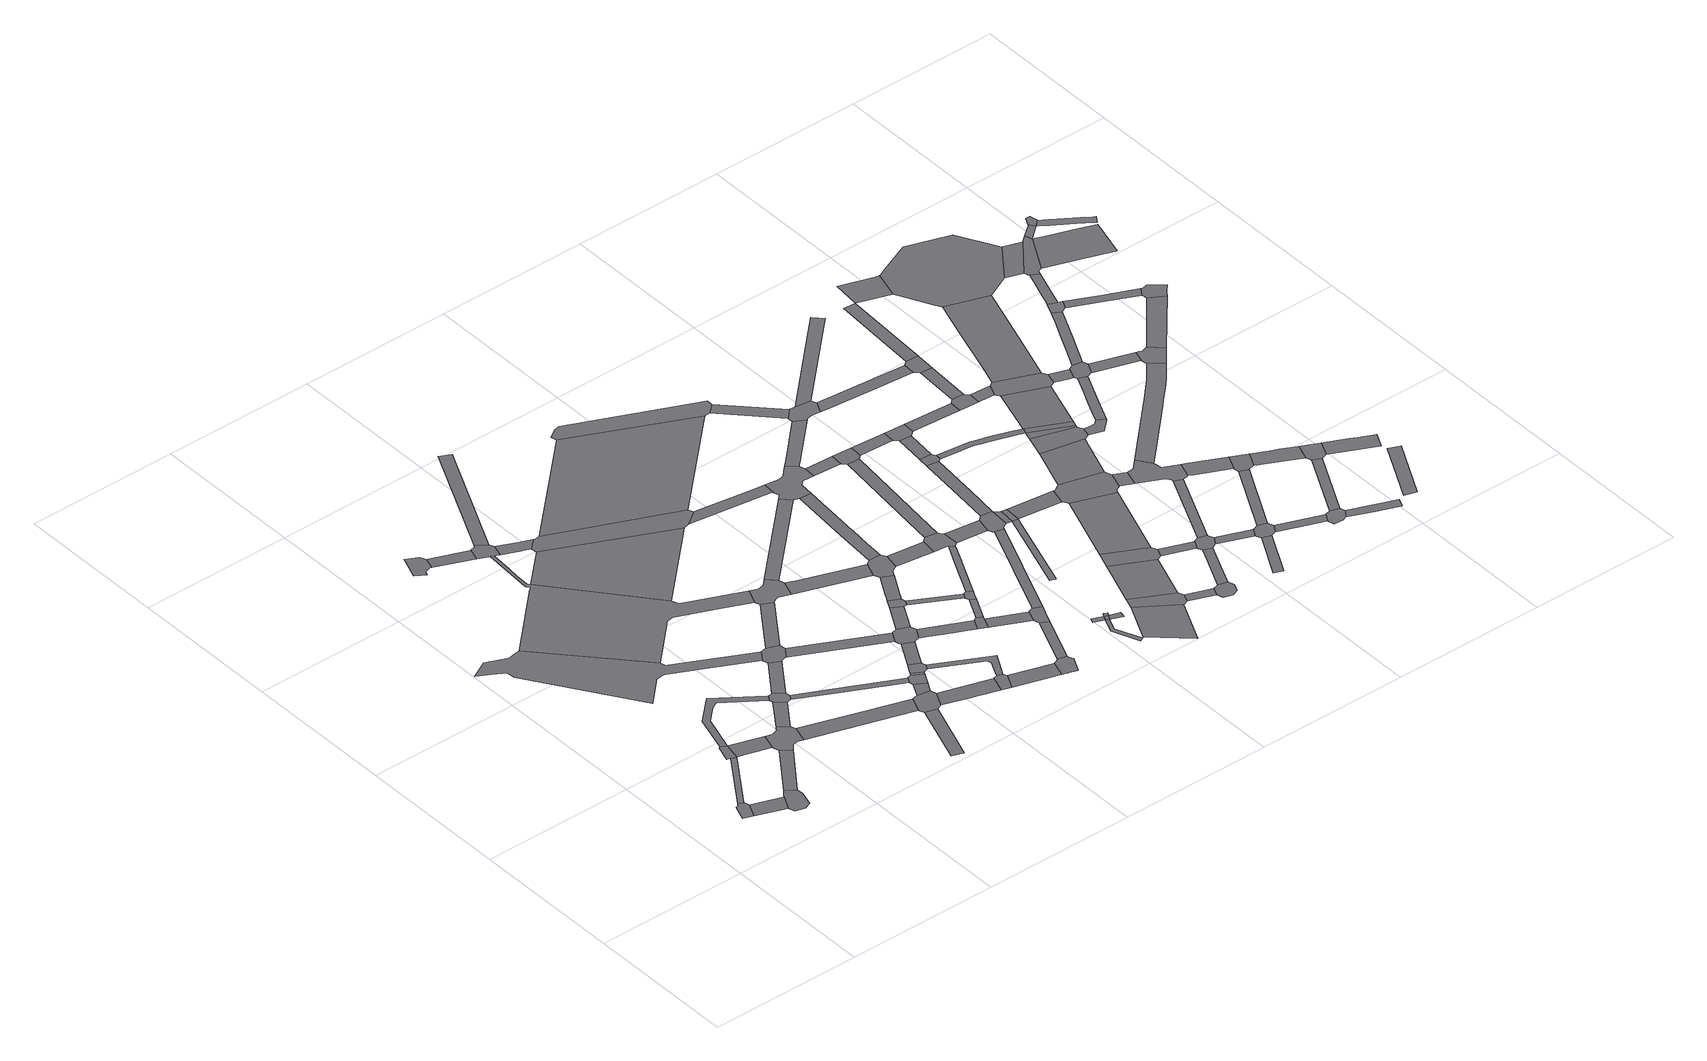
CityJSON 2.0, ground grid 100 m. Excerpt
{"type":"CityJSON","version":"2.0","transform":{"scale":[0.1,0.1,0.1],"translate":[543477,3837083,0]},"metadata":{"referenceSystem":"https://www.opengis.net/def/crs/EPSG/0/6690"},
"CityObjects":{
"road1":{"type":"Road","geometry":[{"type":"MultiSurface","lod":"1","boundaries":[[[0,1,2,3,4,5,6,7,8,9,10,11]]]}]},
"road2":{"type":"Road","attributes":{"RoadStructureAttribute.sectionType":"1"},"geometry":[{"type":"MultiSurface","lod":"1","boundaries":[[[8,7,12,13]]]}]},
"road3":{"type":"Road","attributes":{"RoadStructureAttribute.sectionType":"1"},"geometry":[{"type":"MultiSurface","lod":"1","boundaries":[[[14,0,11,15]]]}]},
"road4":{"type":"Road","geometry":[{"type":"MultiSurface","lod":"1","boundaries":[[[16,17,18,13,12,19,20,21,22,23,24,25,26,27,28,29]]]}]},
"road5":{"type":"Road","geometry":[{"type":"MultiSurface","lod":"1","boundaries":[[[30,31,32,33,34,14,15,35,36,37]]]}]},
"road6":{"type":"Road","attributes":{"RoadStructureAttribute.sectionType":"1"},"geometry":[{"type":"MultiSurface","lod":"1","boundaries":[[[38,16,29,39]]]}]},
"road7":{"type":"Road","attributes":{"RoadStructureAttribute.sectionType":"1"},"geometry":[{"type":"MultiSurface","lod":"1","boundaries":[[[36,35,40,41,42]]]}]},
"road8":{"type":"Road","geometry":[{"type":"MultiSurface","lod":"1","boundaries":[[[43,44,45,46,47,42,41,48,38,39,49,50,51,52,53,54,55,56]]]}]},
"road9":{"type":"Road","attributes":{"RoadStructureAttribute.sectionType":"1"},"geometry":[{"type":"MultiSurface","lod":"1","boundaries":[[[57,58,30,37,59,60,61,62,63]]]}]},
"road10":{"type":"Road","geometry":[{"type":"MultiSurface","lod":"1","boundaries":[[[64,65,66,67,68,69,70,71,72,73,74,75,76,77,78,79,80,81,82,83,84,85,86,87]]]}]},
"road11":{"type":"Road","attributes":{"RoadStructureAttribute.sectionType":"1"},"geometry":[{"type":"MultiSurface","lod":"1","boundaries":[[[88,43,56,89]]]}]},
"road12":{"type":"Road","geometry":[{"type":"MultiSurface","lod":"1","boundaries":[[[90,91,92,93,94,95,96,97,98]]]}]},
"road13":{"type":"Road","geometry":[{"type":"MultiSurface","lod":"1","boundaries":[[[99,100,63,62,88,89,101,102,103,104]]]}]},
"road14":{"type":"Road","attributes":{"RoadStructureAttribute.sectionType":"1"},"geometry":[{"type":"MultiSurface","lod":"1","boundaries":[[[97,96,105,106,107]]]}]},
"road15":{"type":"Road","attributes":{"RoadStructureAttribute.sectionType":"1"},"geometry":[{"type":"MultiSurface","lod":"1","boundaries":[[[108,54,53,109,110,111]]]}]},
"road16":{"type":"Road","attributes":{"RoadStructureAttribute.sectionType":"1"},"geometry":[{"type":"MultiSurface","lod":"1","boundaries":[[[112,99,104,113]]]}]},
"road17":{"type":"Road","geometry":[{"type":"MultiSurface","lod":"1","boundaries":[[[114,115,107,106,116,117,118,119,120,121,122,123]]]}]},
"road18":{"type":"Road","geometry":[{"type":"MultiSurface","lod":"1","boundaries":[[[117,124,125,126,127,128,129,130,87,86,131,132,133,134,135,136,137,138,139,140,141,142,143,144,145,146,147,118]]]}]},
"road19":{"type":"Road","attributes":{"RoadStructureAttribute.sectionType":"1"},"geometry":[{"type":"MultiSurface","lod":"1","boundaries":[[[148,149,150,151,152]]]}]},
"road20":{"type":"Road","attributes":{"RoadStructureAttribute.sectionType":"1"},"geometry":[{"type":"MultiSurface","lod":"1","boundaries":[[[153,154,103,102,155,156,157,158,159]]]}]},
"road21":{"type":"Road","geometry":[{"type":"MultiSurface","lod":"1","boundaries":[[[160,80,79,161,162,112,113,163,164,165,166,167]]]}]},
"road22":{"type":"Road","attributes":{"RoadStructureAttribute.sectionType":"1"},"geometry":[{"type":"MultiSurface","lod":"1","boundaries":[[[168,169,121,120,170,171,172,173]]]}]},
"road23":{"type":"Road","geometry":[{"type":"MultiSurface","lod":"1","boundaries":[[[174,175,176,111,110,177,148,152,178,179,180,181,182,183,184]]]}]},
"road24":{"type":"Road","attributes":{"function":"1"},"geometry":[{"type":"MultiSurface","lod":"1","boundaries":[[[185,143,142,186,187]]]}]},
"road25":{"type":"Road","attributes":{"RoadStructureAttribute.sectionType":"1"},"geometry":[{"type":"MultiSurface","lod":"1","boundaries":[[[188,174,184,189]]]}]},
"road26":{"type":"Road","attributes":{"RoadStructureAttribute.sectionType":"1"},"geometry":[{"type":"MultiSurface","lod":"1","boundaries":[[[190,191,192,160,167,193]]]}]},
"road27":{"type":"Road","attributes":{"RoadStructureAttribute.sectionType":"1"},"geometry":[{"type":"MultiSurface","lod":"1","boundaries":[[[194,114,123,195]]]}]},
"road28":{"type":"Road","geometry":[{"type":"MultiSurface","lod":"1","boundaries":[[[196,197,159,158,188,189,198]]]}]},
"road29":{"type":"Road","attributes":{"RoadStructureAttribute.sectionType":"1"},"geometry":[{"type":"MultiSurface","lod":"1","boundaries":[[[166,165,199,200,201]]]}]},
"road30":{"type":"Road","attributes":{"RoadStructureAttribute.sectionType":"1"},"geometry":[{"type":"MultiSurface","lod":"1","boundaries":[[[202,196,198,203]]]}]},
"road31":{"type":"Road","attributes":{"RoadStructureAttribute.sectionType":"1"},"geometry":[{"type":"MultiSurface","lod":"1","boundaries":[[[181,180,204,205,206,207,208,209]]]}]},
"road32":{"type":"Road","geometry":[{"type":"MultiSurface","lod":"1","boundaries":[[[210,211,212,202,203,213,214,215,216]]]}]},
"road33":{"type":"Road","attributes":{"RoadStructureAttribute.sectionType":"1"},"geometry":[{"type":"MultiSurface","lod":"1","boundaries":[[[217,210,216,218]]]}]},
"road34":{"type":"Road","geometry":[{"type":"MultiSurface","lod":"1","boundaries":[[[219,220,173,172,185,187,221,222,223]]]}]},
"road35":{"type":"Road","geometry":[{"type":"MultiSurface","lod":"1","boundaries":[[[224,225,226,137,136,227,228,190,193,229,230,231,232,233,234]]]}]},
"road36":{"type":"Road","geometry":[{"type":"MultiSurface","lod":"1","boundaries":[[[235,236,237,209,208,238,239,240,241,242,243]]]}]},
"road37":{"type":"Road","attributes":{"RoadStructureAttribute.sectionType":"1"},"geometry":[{"type":"MultiSurface","lod":"1","boundaries":[[[244,245,246,214,213,247,248,249,250,235,243]]]}]},
"road38":{"type":"Road","geometry":[{"type":"MultiSurface","lod":"1","boundaries":[[[251,201,200,252,217,218,253,254,255,256,257]]]}]},
"road39":{"type":"Road","attributes":{"RoadStructureAttribute.sectionType":"1"},"geometry":[{"type":"MultiSurface","lod":"1","boundaries":[[[240,239,258,259]]]}]},
"road40":{"type":"Road","attributes":{"RoadStructureAttribute.sectionType":"1"},"geometry":[{"type":"MultiSurface","lod":"1","boundaries":[[[260,251,257,261]]]}]},
"road41":{"type":"Road","attributes":{"RoadStructureAttribute.sectionType":"1"},"geometry":[{"type":"MultiSurface","lod":"1","boundaries":[[[262,256,255,263,264,265,266]]]}]},
"road42":{"type":"Road","attributes":{"RoadStructureAttribute.sectionType":"1"},"geometry":[{"type":"MultiSurface","lod":"1","boundaries":[[[267,233,232,268,269]]]}]},
"road43":{"type":"Road","geometry":[{"type":"MultiSurface","lod":"1","boundaries":[[[270,260,261,271,272,273,274]]]}]},
"road44":{"type":"Road","geometry":[{"type":"MultiSurface","lod":"1","boundaries":[[[275,276,277,259,258,278,279,280,281,282,283,284,285,286]]]}]},
"road45":{"type":"Road","attributes":{"RoadStructureAttribute.sectionType":"1"},"geometry":[{"type":"MultiSurface","lod":"1","boundaries":[[[287,288,289,270,274,290,291,292]]]}]},
"road46":{"type":"Road","geometry":[{"type":"MultiSurface","lod":"1","boundaries":[[[293,294,266,265,295,296,297,298,299]]]}]},
"road47":{"type":"Road","attributes":{"RoadStructureAttribute.sectionType":"1"},"geometry":[{"type":"MultiSurface","lod":"1","boundaries":[[[300,224,234,301]]]}]},
"road48":{"type":"Road","attributes":{"function":"1"},"geometry":[{"type":"MultiSurface","lod":"1","boundaries":[[[302,303,219,223,304]]]}]},
"road49":{"type":"Road","attributes":{"RoadStructureAttribute.sectionType":"1"},"geometry":[{"type":"MultiSurface","lod":"1","boundaries":[[[273,272,305,306]]]}]},
"road50":{"type":"Road","attributes":{"RoadStructureAttribute.sectionType":"1"},"geometry":[{"type":"MultiSurface","lod":"1","boundaries":[[[307,308,275,286,309,310]]]}]},
"road51":{"type":"Road","attributes":{"RoadStructureAttribute.sectionType":"1"},"geometry":[{"type":"MultiSurface","lod":"1","boundaries":[[[311,312,293,299,313,314]]]}]},
"road52":{"type":"Road","attributes":{"RoadStructureAttribute.sectionType":"1"},"geometry":[{"type":"MultiSurface","lod":"1","boundaries":[[[297,296,315,316]]]}]},
"road53":{"type":"Road","attributes":{"RoadStructureAttribute.sectionType":"1"},"geometry":[{"type":"MultiSurface","lod":"1","boundaries":[[[317,318,319,222,221,320,321,322,323,324,325]]]}]},
"road54":{"type":"Road","geometry":[{"type":"MultiSurface","lod":"1","boundaries":[[[326,269,268,327,287,292,328,329,330,331,332,333]]]}]},
"road55":{"type":"Road","geometry":[{"type":"MultiSurface","lod":"1","boundaries":[[[334,335,306,305,336,311,314,337,338]]]}]},
"road56":{"type":"Road","geometry":[{"type":"MultiSurface","lod":"1","boundaries":[[[339,316,315,340,307,310,341,342,343]]]}]},
"road57":{"type":"Road","attributes":{"RoadStructureAttribute.sectionType":"1"},"geometry":[{"type":"MultiSurface","lod":"1","boundaries":[[[344,345,346,326,333,347,348,349,350]]]}]},
"road58":{"type":"Road","attributes":{"RoadStructureAttribute.sectionType":"1"},"geometry":[{"type":"MultiSurface","lod":"1","boundaries":[[[332,331,351,352]]]}]},
"road59":{"type":"Road","attributes":{"RoadStructureAttribute.sectionType":"1"},"geometry":[{"type":"MultiSurface","lod":"1","boundaries":[[[353,354,355,334,338,356,357,358,359]]]}]},
"road60":{"type":"Road","geometry":[{"type":"MultiSurface","lod":"1","boundaries":[[[360,361,362,363,364,365]]]}]},
"road61":{"type":"Road","geometry":[{"type":"MultiSurface","lod":"1","boundaries":[[[366,367,360,368]]]}]},
"road62":{"type":"Road","geometry":[{"type":"MultiSurface","lod":"1","boundaries":[[[368,360,365,369]]]}]},
"road63":{"type":"Road","geometry":[{"type":"MultiSurface","lod":"1","boundaries":[[[370,371,368,369]]]}]},
"road64":{"type":"Road","geometry":[{"type":"MultiSurface","lod":"1","boundaries":[[[372,373,374,375,302,304,376,377,378]]]}]},
"road65":{"type":"Road","geometry":[{"type":"MultiSurface","lod":"1","boundaries":[[[379,380,369,365]]]}]},
"road66":{"type":"Road","geometry":[{"type":"MultiSurface","lod":"1","boundaries":[[[381,382,383,384,385,325,324,386,387,300,301,344,350,388,389,390,391,392]]]}]},
"road67":{"type":"Road","geometry":[{"type":"MultiSurface","lod":"1","boundaries":[[[393,352,351,394,353,359,395,396,397,398,399,400,401]]]}]},
"road68":{"type":"Road","attributes":{"RoadStructureAttribute.sectionType":"1"},"geometry":[{"type":"MultiSurface","lod":"1","boundaries":[[[402,403,404,339,343,405,406]]]}]},
"road69":{"type":"Road","attributes":{"function":"2","RoadStructureAttribute.sectionType":"1"},"geometry":[{"type":"MultiSurface","lod":"1","boundaries":[[[407,408,409,410,411]]]}]},
"road70":{"type":"Road","attributes":{"RoadStructureAttribute.sectionType":"1"},"geometry":[{"type":"MultiSurface","lod":"1","boundaries":[[[398,397,412,413]]]}]},
"road71":{"type":"Road","attributes":{"RoadStructureAttribute.sectionType":"1"},"geometry":[{"type":"MultiSurface","lod":"1","boundaries":[[[414,415,393,401,416,417]]]}]},
"road72":{"type":"Road","attributes":{"RoadStructureAttribute.sectionType":"1"},"geometry":[{"type":"MultiSurface","lod":"1","boundaries":[[[391,390,418,419]]]}]},
"road73":{"type":"Road","geometry":[{"type":"MultiSurface","lod":"1","boundaries":[[[420,407,411,421,422,423,424]]]}]},
"road74":{"type":"Road","attributes":{"RoadStructureAttribute.sectionType":"1"},"geometry":[{"type":"MultiSurface","lod":"1","boundaries":[[[425,426,427,428,429]]]}]},
"road75":{"type":"Road","attributes":{"RoadStructureAttribute.sectionType":"1"},"geometry":[{"type":"MultiSurface","lod":"1","boundaries":[[[430,431,432,381,392,433,434,435,436,437]]]}]},
"road76":{"type":"Road","geometry":[{"type":"MultiSurface","lod":"1","boundaries":[[[438,439,413,412,440,441,402,406,442,443,444,445]]]}]},
"road77":{"type":"Road","attributes":{"function":"2","RoadStructureAttribute.sectionType":"1"},"geometry":[{"type":"MultiSurface","lod":"1","boundaries":[[[446,447,448,420,424,449]]]}]},
"road78":{"type":"Road","geometry":[{"type":"MultiSurface","lod":"1","boundaries":[[[419,418,414,417,450,451]]]}]},
"road79":{"type":"Road","attributes":{"RoadStructureAttribute.sectionType":"1"},"geometry":[{"type":"MultiSurface","lod":"1","boundaries":[[[452,453,445,444,454,425,455]]]}]},
"road80":{"type":"Road","attributes":{"RoadStructureAttribute.sectionType":"1"},"geometry":[{"type":"MultiSurface","lod":"1","boundaries":[[[422,421,456,457]]]}]},
"road81":{"type":"Road","attributes":{"RoadStructureAttribute.sectionType":"1"},"geometry":[{"type":"MultiSurface","lod":"1","boundaries":[[[377,376,458,459]]]}]},
"road82":{"type":"Road","attributes":{"RoadStructureAttribute.sectionType":"1"},"geometry":[{"type":"MultiSurface","lod":"1","boundaries":[[[455,425,429,460]]]}]},
"road83":{"type":"Road","attributes":{"RoadStructureAttribute.sectionType":"1"},"geometry":[{"type":"MultiSurface","lod":"1","boundaries":[[[461,462,463,438,445,464,465,466]]]}]},
"road84":{"type":"Road","geometry":[{"type":"MultiSurface","lod":"1","boundaries":[[[467,446,449,468,469,470,471,472,473,474,475]]]}]},
"road85":{"type":"Road","geometry":[{"type":"MultiSurface","lod":"1","boundaries":[[[476,477,478,457,456,479,480,481,482,483,484,485]]]}]},
"road86":{"type":"Road","attributes":{"RoadStructureAttribute.sectionType":"1"},"geometry":[{"type":"MultiSurface","lod":"1","boundaries":[[[451,450,486,487]]]}]},
"road87":{"type":"Road","geometry":[{"type":"MultiSurface","lod":"1","boundaries":[[[459,458,430,437,488,489,490,491,492,493,494,495,496,497]]]}]},
"road88":{"type":"Road","attributes":{"RoadStructureAttribute.sectionType":"1"},"geometry":[{"type":"MultiSurface","lod":"1","boundaries":[[[460,429,498,499]]]}]},
"road89":{"type":"Road","geometry":[{"type":"MultiSurface","lod":"1","boundaries":[[[500,461,466,501,502,503]]]}]},
"road90":{"type":"Road","attributes":{"RoadStructureAttribute.sectionType":"1"},"geometry":[{"type":"MultiSurface","lod":"1","boundaries":[[[504,500,503,505]]]}]},
"road91":{"type":"Road","attributes":{"function":"2","RoadStructureAttribute.sectionType":"1"},"geometry":[{"type":"MultiSurface","lod":"1","boundaries":[[[506,467,475,507]]]}]},
"road92":{"type":"Road","attributes":{"RoadStructureAttribute.sectionType":"1"},"geometry":[{"type":"MultiSurface","lod":"1","boundaries":[[[508,509,476,485,510,511]]]}]},
"road93":{"type":"Road","attributes":{"RoadStructureAttribute.sectionType":"1"},"geometry":[{"type":"MultiSurface","lod":"1","boundaries":[[[512,472,471,513,514,515]]]}]},
"road94":{"type":"Road","geometry":[{"type":"MultiSurface","lod":"1","boundaries":[[[487,486,504,505,516,517]]]}]},
"road95":{"type":"Road","geometry":[{"type":"MultiSurface","lod":"1","boundaries":[[[518,519,520,515,514,521,522,508,511,523,524,525,526,527]]]}]},
"road96":{"type":"Road","geometry":[{"type":"MultiSurface","lod":"1","boundaries":[[[528,529,530,499,498,531,532,506,507,533,534,535,536,537,538]]]}]},
"road97":{"type":"Road","attributes":{"RoadStructureAttribute.sectionType":"1"},"geometry":[{"type":"MultiSurface","lod":"1","boundaries":[[[539,540,541,542,543,544,545,502,501,546,547,548,549,550,551,552,553,554]]]}]},
"road98":{"type":"Road","attributes":{"RoadStructureAttribute.sectionType":"1"},"geometry":[{"type":"MultiSurface","lod":"1","boundaries":[[[517,516,555,556]]]}]},
"road99":{"type":"Road","attributes":{"RoadStructureAttribute.sectionType":"1"},"geometry":[{"type":"MultiSurface","lod":"1","boundaries":[[[495,494,557,558,559,560]]]}]},
"road100":{"type":"Road","attributes":{"RoadStructureAttribute.sectionType":"1"},"geometry":[{"type":"MultiSurface","lod":"1","boundaries":[[[561,562,563,564]]]}]},
"road101":{"type":"Road","attributes":{"RoadStructureAttribute.sectionType":"1"},"geometry":[{"type":"MultiSurface","lod":"1","boundaries":[[[524,523,565,566]]]}]},
"road102":{"type":"Road","attributes":{"RoadStructureAttribute.sectionType":"1"},"geometry":[{"type":"MultiSurface","lod":"1","boundaries":[[[567,568,497,496,569,570]]]}]},
"road103":{"type":"Road","attributes":{"function":"2","RoadStructureAttribute.sectionType":"1"},"geometry":[{"type":"MultiSurface","lod":"1","boundaries":[[[571,528,538,572]]]}]},
"road104":{"type":"Road","attributes":{"RoadStructureAttribute.sectionType":"1"},"geometry":[{"type":"MultiSurface","lod":"1","boundaries":[[[573,518,527,574]]]}]},
"road105":{"type":"Road","attributes":{"RoadStructureAttribute.sectionType":"1"},"geometry":[{"type":"MultiSurface","lod":"1","boundaries":[[[575,536,535,576,577,578,579]]]}]},
"road106":{"type":"Road","geometry":[{"type":"MultiSurface","lod":"1","boundaries":[[[580,581,582,566,565,561,564,583,584,585,586,587]]]}]},
"road107":{"type":"Road","geometry":[{"type":"MultiSurface","lod":"1","boundaries":[[[588,556,555,589,590,591]]]}]},
"road108":{"type":"Road","geometry":[{"type":"MultiSurface","lod":"1","boundaries":[[[592,571,572,593,594,595,596,597]]]}]},
"road109":{"type":"Road","attributes":{"function":"2","RoadStructureAttribute.sectionType":"1"},"geometry":[{"type":"MultiSurface","lod":"1","boundaries":[[[553,598,592,597,599]]]}]},
"road110":{"type":"Road","geometry":[{"type":"MultiSurface","lod":"1","boundaries":[[[600,601,602,603,579,578,604,605,606,607,573,574,608,609,610,611,612,613,614,615]]]}]},
"road111":{"type":"Road","attributes":{"RoadStructureAttribute.sectionType":"1"},"geometry":[{"type":"MultiSurface","lod":"1","boundaries":[[[616,588,591,617]]]}]},
"road112":{"type":"Road","geometry":[{"type":"MultiSurface","lod":"1","boundaries":[[[554,553,599,618]]]}]},
"road113":{"type":"Road","attributes":{"RoadStructureAttribute.sectionType":"1"},"geometry":[{"type":"MultiSurface","lod":"1","boundaries":[[[584,583,619,620]]]}]},
"road114":{"type":"Road","attributes":{"RoadStructureAttribute.sectionType":"1"},"geometry":[{"type":"MultiSurface","lod":"1","boundaries":[[[621,622,590,589,623,624,625,626]]]}]},
"road115":{"type":"Road","geometry":[{"type":"MultiSurface","lod":"1","boundaries":[[[627,560,559,616,617,628]]]}]},
"road116":{"type":"Road","attributes":{"RoadStructureAttribute.sectionType":"1"},"geometry":[{"type":"MultiSurface","lod":"1","boundaries":[[[629,580,587,630]]]}]},
"road117":{"type":"Road","attributes":{"function":"2","RoadStructureAttribute.sectionType":"1"},"geometry":[{"type":"MultiSurface","lod":"1","boundaries":[[[631,632,633,634,635,554,618,636]]]}]},
"road118":{"type":"Road","attributes":{"RoadStructureAttribute.sectionType":"1"},"geometry":[{"type":"MultiSurface","lod":"1","boundaries":[[[637,638,639,595,594,640,641,642,643]]]}]},
"road119":{"type":"Road","geometry":[{"type":"MultiSurface","lod":"1","boundaries":[[[644,645,646,611,610,647,648,649]]]}]},
"road120":{"type":"Road","attributes":{"RoadStructureAttribute.sectionType":"1"},"geometry":[{"type":"MultiSurface","lod":"1","boundaries":[[[650,627,628,651]]]}]},
"road121":{"type":"Road","geometry":[{"type":"MultiSurface","lod":"1","boundaries":[[[652,620,619,653,654,655,656,657]]]}]},
"road122":{"type":"Road","geometry":[{"type":"MultiSurface","lod":"1","boundaries":[[[658,659,626,625,660,631,636,661,662,663,664,665]]]}]},
"road123":{"type":"Road","geometry":[{"type":"MultiSurface","lod":"1","boundaries":[[[649,648,666,667,629,630,668,669,670,671]]]}]},
"road124":{"type":"Road","attributes":{"RoadStructureAttribute.sectionType":"1"},"geometry":[{"type":"MultiSurface","lod":"1","boundaries":[[[672,673,674,675,637,643,676,677]]]}]},
"road125":{"type":"Road","attributes":{"RoadStructureAttribute.sectionType":"1"},"geometry":[{"type":"MultiSurface","lod":"1","boundaries":[[[656,655,678,679,680]]]}]},
"road126":{"type":"Road","attributes":{"RoadStructureAttribute.sectionType":"1"},"geometry":[{"type":"MultiSurface","lod":"1","boundaries":[[[681,652,657,682]]]}]},
"road127":{"type":"Road","attributes":{"RoadStructureAttribute.sectionType":"1"},"geometry":[{"type":"MultiSurface","lod":"1","boundaries":[[[683,684,685,686,600,615,687,688,689,690,691,692,693,694,695,696]]]}]},
"road128":{"type":"Road","attributes":{"RoadStructureAttribute.sectionType":"1"},"geometry":[{"type":"MultiSurface","lod":"1","boundaries":[[[697,663,662,698,699,700]]]}]},
"road129":{"type":"Road","attributes":{"RoadStructureAttribute.sectionType":"1"},"geometry":[{"type":"MultiSurface","lod":"1","boundaries":[[[701,702,671,670,703,704]]]}]},
"road130":{"type":"Road","attributes":{"RoadStructureAttribute.sectionType":"1"},"geometry":[{"type":"MultiSurface","lod":"1","boundaries":[[[705,706,707,708,709,710,711]]]}]},
"road131":{"type":"Road","attributes":{"function":"2","RoadStructureAttribute.sectionType":"1"},"geometry":[{"type":"MultiSurface","lod":"1","boundaries":[[[712,713,714,658,665,715,716,717]]]}]},
"road132":{"type":"Road","geometry":[{"type":"MultiSurface","lod":"1","boundaries":[[[718,719,720,700,699,721,672,677,722,723,724,725,726,727]]]}]},
"road133":{"type":"Road","geometry":[{"type":"MultiSurface","lod":"1","boundaries":[[[704,703,728,729,681,682,730,731,732,733]]]}]},
"road134":{"type":"Road","attributes":{"RoadStructureAttribute.sectionType":"1"},"geometry":[{"type":"MultiSurface","lod":"1","boundaries":[[[734,725,724,735,736]]]}]},
"road135":{"type":"Road","attributes":{"RoadStructureAttribute.sectionType":"1"},"geometry":[{"type":"MultiSurface","lod":"1","boundaries":[[[737,738,739,740,718,727,741,742]]]}]},
"road136":{"type":"Road","attributes":{"RoadStructureAttribute.sectionType":"1"},"geometry":[{"type":"MultiSurface","lod":"1","boundaries":[[[743,744,745,746]]]}]},
"road137":{"type":"Road","attributes":{"RoadStructureAttribute.sectionType":"1"},"geometry":[{"type":"MultiSurface","lod":"1","boundaries":[[[747,748,733,732,749,750]]]}]},
"road138":{"type":"Road","geometry":[{"type":"MultiSurface","lod":"1","boundaries":[[[751,752,753,736,735,754,683,696,755,756,757,758]]]}]},
"road139":{"type":"Road","geometry":[{"type":"MultiSurface","lod":"1","boundaries":[[[759,760,761,762,763,711,710,764,765,712,717,766,767,768,769,770,771]]]}]},
"road140":{"type":"Road","geometry":[{"type":"MultiSurface","lod":"1","boundaries":[[[772,737,742,773,774,775,776,777]]]}]},
"road141":{"type":"Road","attributes":{"RoadStructureAttribute.sectionType":"1"},"geometry":[{"type":"MultiSurface","lod":"1","boundaries":[[[778,779,780,781,782,772,777,783,784]]]}]},
"road142":{"type":"Road","attributes":{"RoadStructureAttribute.sectionType":"1"},"geometry":[{"type":"MultiSurface","lod":"1","boundaries":[[[785,786,758,757,787]]]}]},
"road143":{"type":"Road","attributes":{"RoadStructureAttribute.sectionType":"1"},"geometry":[{"type":"MultiSurface","lod":"1","boundaries":[[[788,789,790,776,775,791,792,793]]]}]},
"road144":{"type":"Road","attributes":{"RoadStructureAttribute.sectionType":"1"},"geometry":[{"type":"MultiSurface","lod":"1","boundaries":[[[769,768,794,795]]]}]},
"road145":{"type":"Road","geometry":[{"type":"MultiSurface","lod":"1","boundaries":[[[796,797,778,784,798,799,800,801,802,803,804,795,794]]]}]},
"road146":{"type":"Road","geometry":[{"type":"MultiSurface","lod":"1","boundaries":[[[805,806,807,793,792,808,809,785,787,810,811,812]]]}]},
"road147":{"type":"Road","attributes":{"RoadStructureAttribute.sectionType":"1"},"geometry":[{"type":"MultiSurface","lod":"1","boundaries":[[[813,803,802,814,815,816]]]}]},
"road148":{"type":"Road","attributes":{"RoadStructureAttribute.sectionType":"1"},"geometry":[{"type":"MultiSurface","lod":"1","boundaries":[[[817,818,819,820,821,802,801]]]}]},
"road149":{"type":"Road","geometry":[{"type":"MultiSurface","lod":"1","boundaries":[[[822,823,824,825,813,816,826,827,828,829]]]}]},
"road150":{"type":"Road","attributes":{"RoadStructureAttribute.sectionType":"1"},"geometry":[{"type":"MultiSurface","lod":"1","boundaries":[[[830,831,832,833,826,816,834,835,836,837,838,839,840]]]}]}
},
"vertices":[
[401,501,0],[394,491,0],[388,482,0],[387,481,0],[370,476,0],[334,377,0],[382,360,0],[395,355,0],[443,449,0],[435,470,0],[431,479,0],[430,482,0],
[589,285,0],[638,378,0],
[635,843,0],[667,828,0],
[674,426,0],[657,403,0],[643,385,0],[593,276,0],[604,247,0],[605,242,0],[671,222,0],[673,226,0],[700,237,0],[711,241,0],[741,341,0],[739,350,0],[736,378,0],[735,381,0],
[655,959,0],[650,957,0],[644,956,0],[612,850,0],[632,844,0],[670,832,0],[692,941,0],[693,944,0],
[892,723,0],[955,676,0],
[679,829,0],[877,767,0],[910,873,0],
[1014,899,0],[1004,885,0],[995,871,0],[961,861,0],[954,859,0],[879,761,0],[968,693,0],[981,710,0],[1016,718,0],[1022,720,0],[1057,709,0],[1091,817,0],[1089,821,0],[1079,853,0],
[881,1349,0],[728,1205,0],[765,1180,0],[854,1262,0],[897,1284,0],[1141,1109,0],[1163,1144,0],
[297,2349,0],[269,2344,0],[142,2397,0],[129,2402,0],[10,2339,0],[94,2291,0],[172,2248,0],[177,2189,0],[620,1510,0],[780,1664,0],[818,1669,0],[835,1671,0],[847,1665,0],[987,1595,0],[1002,1588,0],[1345,1416,0],[1392,1480,0],[1387,1482,0],[1386,1483,0],[1023,1667,0],[896,1731,0],[892,1754,0],[890,1768,0],[350,2358,0],
[1146,1085,0],[1207,1033,0],
[394,3417,0],[389,3403,0],[336,3267,0],[400,3224,0],[412,3250,0],[453,3266,0],[465,3261,0],[488,3339,0],[469,3375,0],
[1193,1150,0],[1190,1146,0],[1215,1034,0],[1238,1038,0],[1259,1073,0],[1253,1099,0],
[707,3158,0],[708,3157,0],[732,3240,0],
[1483,693,0],[1485,576,0],[1724,502,0],[1769,603,0],
[1354,1377,0],[1423,1338,0],
[776,3264,0],[769,3249,0],[773,3130,0],[779,3127,0],[803,3117,0],[811,3113,0],[834,3104,0],[857,3182,0],[852,3192,0],[842,3216,0],
[779,3123,0],[758,2792,0],[758,2786,0],[775,2768,0],[774,2766,0],[764,2757,0],[755,2749,0],[968,1842,0],[1166,2034,0],[1213,2042,0],[1341,1986,0],[1471,1930,0],[1652,1852,0],[1696,1954,0],[1470,2051,0],[1385,2088,0],[1320,2116,0],[1314,2130,0],[1302,2163,0],[791,2783,0],[776,2798,0],[776,2803,0],[783,2900,0],[790,2972,0],
[1742,467,0],[1742,466,0],[1600,63,0],[1673,38,0],[1817,442,0],
[1748,829,0],[1481,962,0],[1481,917,0],[1730,793,0],[1732,792,0],[1850,733,0],[1869,769,0],
[1432,1490,0],[1345,1415,0],[1354,1378,0],[1428,1345,0],[1455,1352,0],[1466,1354,0],[1517,1419,0],[1507,1458,0],
[1053,3096,0],[983,3126,0],[951,3053,0],[959,3050,0],[1001,3031,0],[1066,3090,0],
[1808,613,0],[1782,606,0],[1775,605,0],[1728,494,0],[1818,444,0],[1846,456,0],[1854,459,0],[1903,558,0],[1901,564,0],[1899,571,0],[1891,597,0],
[1007,2991,0],[1467,2322,0],[1786,2629,0],
[1857,704,0],[1926,661,0],
[1665,1817,0],[1475,1550,0],[1437,1497,0],[1737,1781,0],
[1141,4017,0],[1214,3982,0],
[1898,775,0],[1870,768,0],[1968,737,0],
[1477,1349,0],[2028,1071,0],[2068,1141,0],
[1908,792,0],[1977,754,0],
[2035,402,0],[2066,393,0],[2115,376,0],[2145,367,0],[2203,348,0],[2237,455,0],
[1946,862,0],[1936,844,0],[1929,830,0],[2007,763,0],[2024,797,0],[2018,819,0],[2016,825,0],
[2040,1032,0],[2111,997,0],
[1110,3091,0],[1073,3087,0],[1824,2640,0],[1921,2708,0],[1908,2744,0],
[1829,1977,0],[1791,1941,0],[1750,1931,0],[1653,1849,0],[1654,1846,0],[1744,1790,0],[1767,1800,0],[1781,1805,0],[1858,1777,0],[1895,1881,0],[1885,1919,0],
[2268,466,0],[2266,462,0],[2244,457,0],[2253,333,0],[2264,330,0],[2314,430,0],[2308,441,0],[2303,451,0],[2302,453,0],
[2352,544,0],[2385,606,0],[2371,613,0],[2314,600,0],[2314,599,0],[2321,573,0],[2308,547,0],
[2106,1154,0],[2036,1045,0],[2113,1000,0],[2123,1003,0],[2151,1011,0],[2193,1080,0],[2180,1120,0],
[2556,238,0],[2589,344,0],
[2202,1326,0],[2272,1287,0],
[2294,1031,0],[2259,959,0],[2281,948,0],[2458,863,0],[2493,934,0],
[1968,1852,0],[2321,1614,0],[2362,1714,0],
[2235,1386,0],[2293,1285,0],[2294,1285,0],[2311,1320,0],[2305,1347,0],
[2627,364,0],[2625,359,0],[2596,347,0],[2594,227,0],[2595,226,0],[2598,226,0],[2629,216,0],[2650,209,0],[2700,308,0],[2694,322,0],[2687,338,0],[2684,345,0],
[2341,1576,0],[2271,1450,0],[2246,1405,0],[2316,1366,0],[2327,1386,0],[2411,1538,0],
[2517,945,0],[2506,940,0],[2476,854,0],[2515,835,0],[2547,909,0],[2551,917,0],[2555,926,0],
[2363,2493,0],[2420,2434,0],
[1750,3707,0],[1456,3424,0],[2531,3342,0],
[2586,1126,0],[2603,1158,0],
[2763,683,0],[2759,675,0],[2750,501,0],[2815,654,0],
[2596,1098,0],[2589,1086,0],[2625,1068,0],[2628,1074,0],
[2751,721,0],[2778,797,0],
[2330,2648,0],[1928,2706,0],[1922,2707,0],[1836,2638,0],[1916,2627,0],[2319,2569,0],[2373,2561,0],[2379,2560,0],[2384,2640,0],
[2392,1733,0],[2326,1613,0],[2422,1558,0],[2433,1577,0],[2459,1590,0],[2471,1595,0],[2494,1699,0],[2473,1733,0],
[2625,1163,0],[2605,1159,0],[2586,1123,0],[2649,1117,0],[2663,1145,0],
[2816,809,0],[2756,704,0],[2836,705,0],[2862,765,0],[2871,786,0],
[2457,2418,0],[2417,2012,0],[2402,1856,0],[2483,1857,0],[2497,2005,0],[2497,2006,0],[2536,2415,0],
[2722,1562,0],[2736,1668,0],
[2818,1547,0],[2747,1407,0],[2630,1173,0],[2668,1154,0],[2783,1389,0],[2787,1396,0],[2851,1528,0],
[3064,466,0],[3020,368,0],[3093,192,0],[3120,206,0],[3050,370,0],[3085,456,0],
[3009,525,0],[2994,492,0],[3079,496,0],
[3104,486,0],
[3114,506,0],[3091,518,0],
[1841,3791,0],[1803,3784,0],[1743,3745,0],[1745,3734,0],[2570,3345,0],[2629,3400,0],[2629,3437,0],
[3165,422,0],[3172,462,0],
[2585,2704,0],[2546,2666,0],[2518,2638,0],[2509,2636,0],[2478,2627,0],[2386,2536,0],[2390,2519,0],[2545,2510,0],[2574,2534,0],[2650,2529,0],[2655,2610,0],[2641,2647,0],
[2766,1695,0],[2819,1549,0],[2853,1529,0],[2864,1536,0],[2874,1543,0],[2872,1650,0],[2866,1657,0],[2863,1660,0],[2847,1681,0],
[3101,1482,0],[2821,821,0],[2820,819,0],[2876,798,0],[3160,1469,0],
[3247,459,0],[3129,210,0],[3356,3,0],[3488,287,0],[3493,289,0],
[3080,1516,0],[3102,1620,0],
[2863,2485,0],[2788,1860,0],[2869,1861,0],[2944,2483,0],
[2838,2516,0],[2843,2597,0],
[3274,536,0],[3527,303,0],[3548,359,0],[3536,392,0],[3535,396,0],
[3240,1494,0],[3054,942,0],[3090,930,0],[3278,1485,0],[3279,1489,0],
[2877,2988,0],[2648,2765,0],[2613,2730,0],[2649,2654,0],[2668,2673,0],[2677,2681,0],[2704,2707,0],[2951,2946,0],
[3134,1645,0],[3111,1626,0],[3084,1508,0],[3094,1492,0],[3164,1480,0],[3192,1496,0],[3200,1500,0],[3213,1636,0],
[3384,838,0],[3351,745,0],[3348,737,0],[3644,701,0],
[2971,2505,0],[2976,2589,0],
[3239,1605,0],[3233,1612,0],[3239,1494,0],[3250,1603,0],
[3692,240,0],[3716,294,0],
[2876,3025,0],[2933,3082,0],
[3288,1598,0],
[3195,2190,0],[3167,1926,0],[3160,1864,0],[3241,1864,0],[3246,1918,0],[3275,2181,0],
[3423,946,0],[3648,703,0],[3649,704,0],[3679,715,0],[3680,716,0],[3700,772,0],[3699,773,0],[3685,804,0],[3683,810,0],
[3754,306,0],[3741,302,0],[3732,299,0],[3696,227,0],[3700,214,0],[3705,201,0],[3763,181,0],[3805,196,0],[3830,251,0],[3816,293,0],
[3198,2492,0],[3203,2574,0],
[2956,2950,0],[2966,2954,0],[2974,2956,0],[2983,2958,0],[2991,2958,0],[3003,2958,0],[3052,2953,0],[3091,3031,0],[3077,3067,0],[2975,3081,0],
[3567,1452,0],[3594,1559,0],
[3203,2262,0],[3294,2192,0],[3299,2232,0],[3283,2254,0],
[3225,2463,0],[3307,2458,0],
[3591,1416,0],[3866,1319,0],
[3895,606,0],[3873,560,0],[3875,424,0],[3948,583,0],
[3872,708,0],[3873,645,0],[3879,642,0],[3909,693,0],
[3337,2484,0],[3342,2564,0],
[3944,711,0],[3929,703,0],[3922,700,0],[3884,629,0],[3889,619,0],[3984,602,0],[4016,652,0],[4010,666,0],[4005,678,0],[3999,690,0],
[3651,1584,0],[3643,1579,0],[3607,1557,0],[3571,1446,0],[3587,1422,0],[3872,1335,0],[3875,1337,0],[3907,1352,0],[3942,1463,0],[3932,1495,0],[3927,1509,0],
[3790,2119,0],[3786,2120,0],[3689,2153,0],[3620,2176,0],[3569,2190,0],[3521,2204,0],[3371,2223,0],[3365,2183,0],[3512,2164,0],[3558,2152,0],[3560,2151,0],[3574,2147,0],[3615,2136,0],[3778,2081,0],[3817,2068,0],[3830,2106,0],
[3663,2463,0],[3668,2543,0],
[3098,2949,0],[3409,2920,0],[3685,2896,0],[3689,2976,0],
[4218,478,0],[4064,189,0],[4120,167,0],[4275,459,0],
[4202,516,0],[4232,568,0],
[3565,3652,0],[3473,3563,0],[3529,3504,0],[3622,3593,0],
[3754,1869,0],[4038,1812,0],
[4173,1199,0],[4226,1173,0],
[3952,1459,0],[3912,1354,0],[3976,1324,0],[3990,1317,0],[4025,1423,0],
[4272,579,0],[4258,575,0],[4249,572,0],[4315,472,0],[4345,524,0],[4340,537,0],[4335,551,0],[4331,563,0],
[3697,2569,0],[3797,2455,0],[3802,2534,0],[3777,2561,0],
[3799,2010,0],[4044,1814,0],[4074,1828,0],[4090,1888,0],[4076,1915,0],[4072,1923,0],
[3809,2043,0],[4078,1941,0],
[4127,1483,0],[4071,1427,0],[4063,1426,0],[4034,1424,0],[4147,1241,0],[4159,1235,0],[4161,1228,0],[4173,1200,0],[4228,1173,0],[4259,1181,0],[4267,1183,0],[4302,1288,0],[4200,1338,0],[4199,1344,0],[4191,1384,0],[4190,1390,0],
[3715,2866,0],[3796,2861,0],
[4090,1978,0],
[4604,359,0],[4633,412,0],
[3854,2530,0],[3854,2532,0],[3855,2451,0],[3855,2450,0],[3904,2448,0],[3941,2525,0],
[3722,3000,0],[3805,2995,0],
[4512,1029,0],[4567,1005,0],
[3928,2417,0],[3857,2192,0],[3857,2190,0],[3836,2125,0],[3831,2109,0],[4197,2301,0],
[4194,1905,0],[4169,1881,0],[4133,1879,0],[4168,1800,0],[4171,1800,0],[4242,1867,0],[4245,1874,0],
[4347,1267,0],[4329,1275,0],[4317,1281,0],[4298,1167,0],[4505,1067,0],[4553,1166,0],
[3761,3596,0],[3843,3592,0],
[4671,423,0],[4615,318,0],[4678,312,0],[4705,323,0],[4740,370,0],[4730,406,0],
[3970,2543,0],[3964,2540,0],[3925,2420,0],[4203,2304,0],[4233,2321,0],[4255,2397,0],[4242,2424,0],[4238,2433,0],
[4506,1061,0],[4510,1035,0],[4569,1009,0],[4601,1015,0],[4610,1016,0],[4658,1115,0],
[4361,2260,0],[4307,2146,0],[4261,2048,0],[4207,1932,0],[4319,2032,0],[4417,2241,0],
[4853,260,0],[5015,198,0],[5039,253,0],
[4893,846,0],[4948,819,0],
[4748,2121,0],[4645,1999,0],[4627,1978,0],[4526,1877,0],[4252,1452,0],[4288,1487,0],[4570,1768,0],[4603,1801,0],[4681,1879,0],[4704,1902,0],[4742,1944,0],[4762,1967,0],[4813,2027,0],[4832,2050,0],
[4256,2397,0],[4323,2291,0],[4349,2283,0],[4381,2356,0],
[4819,1037,0],[4765,1063,0],[4881,883,0],[4917,989,0],
[3864,3775,0],[3843,3594,0],[3849,3592,0],[3862,3588,0],[4053,3522,0],[4056,3522,0],[4108,3696,0],
[4196,3250,0],[4120,3012,0],[4010,2668,0],[4322,2689,0],[4423,2994,0],[4477,3158,0],
[4415,2373,0],[4400,2366,0],[4382,2357,0],[4355,2271,0],[4431,2246,0],[4450,2253,0],[4452,2254,0],[4490,2324,0],[4482,2350,0],[4478,2363,0],
[4883,878,0],[4892,848,0],[4948,821,0],[4981,830,0],[4987,832,0],[5035,931,0],
[4492,2324,0],[4741,2160,0],[4765,2236,0],
[4631,2819,0],[4594,2739,0],[4546,2641,0],[4479,2503,0],[4578,2568,0],[4685,2788,0],
[5288,656,0],[5081,265,0],[5159,240,0],[5360,621,0],
[5227,838,0],[5179,862,0],[5274,693,0],[5322,792,0],
[4834,2232,0],[4804,2223,0],[4784,2229,0],[4747,2128,0],[4888,2117,0],[4912,2145,0],[4922,2156,0],[4844,2234,0],
[4378,3814,0],[4167,3722,0],[4115,3699,0],[4112,3700,0],[4110,3701,0],[4171,3299,0],[4195,3251,0],[4481,3160,0],[4620,3226,0],[4635,3234,0],[4806,3460,0],[4793,3484,0],[4663,3720,0],
[4665,2894,0],[4697,2793,0],[4710,2799,0],[4723,2804,0],[4748,2857,0],[4721,2869,0],
[4760,3161,0],[4724,3058,0],[4693,2971,0],[4679,2930,0],[4671,2909,0],[4767,3003,0],[4813,3134,0],
[5132,2579,0],[4943,2353,0],[5231,2521,0],
[5025,2728,0],[4950,2763,0],[4828,2819,0],[4928,2708,0],[5126,2616,0],[5160,2666,0],
[4744,3196,0],[4923,3419,0],
[4751,3181,0],[4756,3170,0],[4818,3148,0],[4820,3155,0],[4823,3156,0],[4850,3166,0],[4983,3405,0],[4967,3454,0],[4945,3437,0],
[5209,2670,0],[5204,2669,0],[5169,2662,0],[5128,2604,0],[5132,2584,0],[5254,2549,0],[5263,2560,0],[5295,2597,0],
[5049,3518,0],[4997,3417,0],[5069,3480,0],[5075,3485,0],
[5078,3087,0],[5282,3017,0],[5353,3274,0],[5246,3312,0],[5076,3372,0],
[5088,3573,0],[5074,3573,0],[5050,3520,0],[5051,3519,0],[5114,3521,0],[5113,3522,0],[5113,3523,0],[5102,3573,0],
[5376,3344,0],[5319,3382,0],[5210,3456,0],[5170,3483,0],[5080,3481,0],[5127,3448,0],[5140,3439,0],[5265,3354,0],[5347,3299,0],[5362,3289,0],[5392,3334,0]
]}
